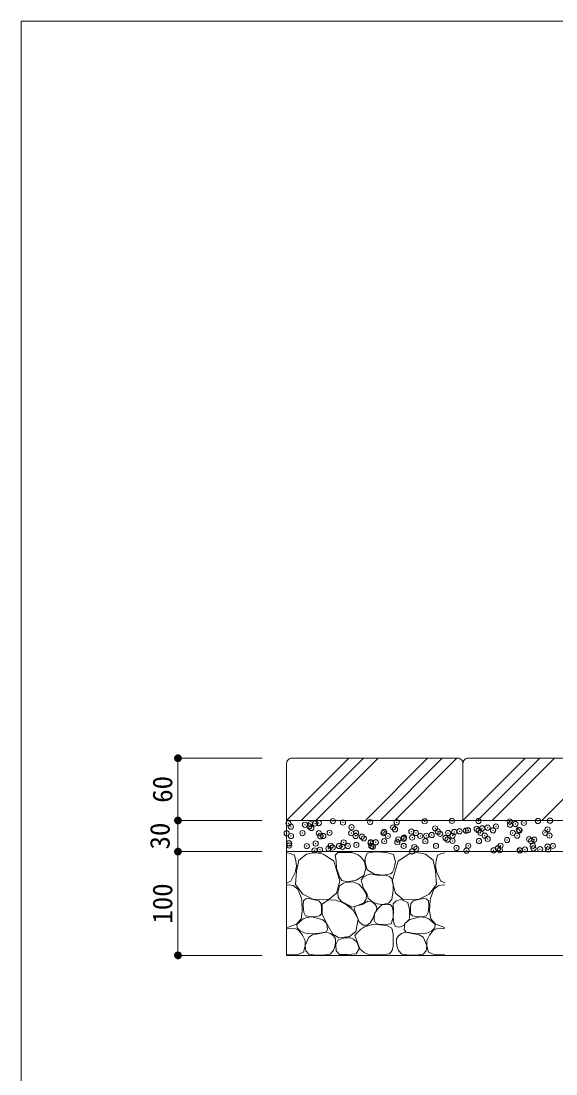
# Model space of a CAD drawing. Units: millimetres at full size, sheet at 1:10. Extents: x 3954 to 6692, y 1815 to 3681.
# Drawn here: x 3954 to 4469, y 2612 to 3627 of the extents above; entities that cross this region are included whole.
import ezdxf
from ezdxf.enums import TextEntityAlignment as Align

# ---------------------------------------------------------------- set-up
doc = ezdxf.new("R2010")
doc.units = ezdxf.units.MM
doc.header["$LTSCALE"] = 10
doc.header["$PDMODE"] = 32
doc.header["$PDSIZE"] = 5
doc.linetypes.add('DASHED', pattern=[7.5, 6, -1.5])
doc.linetypes.add('USER1', pattern=[50, 37.5, -12.5])
for name, color, linetype, lineweight in [('_0-0_', 7, 'Continuous', 13), ('ハッチ', 4, 'Continuous', 13), ('寸法', 1, 'Continuous', 13), ('本体', 7, 'Continuous', 13)]:
    doc.layers.add(name, color=color, linetype=linetype, lineweight=lineweight)
doc.styles.add('ＭＳ ゴシック', font='')
doc.styles.get('ＭＳ ゴシック').set_extended_font_data('MS Gothic')

# ---------------------------------------------------------------- blocks, each defined once
blk = doc.blocks.new('filled_dot')
at = {"color": 0, "linetype": 'Continuous', "lineweight": -2, "const_width": 1.25}
blk.add_lwpolyline([(-0.625, 0, 1), (0.625, 0, 1)], format="xyb", close=True, dxfattribs=at)

msp = doc.modelspace()

# ---------------------------------------------------------------- linework, layer by layer
at = {"layer": '_0-0_', "color": 6}
msp.add_lwpolyline([(6691.76, 3626.63), (3953.63, 3626.63), (3953.63, 1814.81), (6691.76, 1814.81)], close=True, dxfattribs=at)
at = {"layer": 'ハッチ'}
for p, q in [((4209.58, 2856.18), (4269.58, 2916.18)), ((4223.72, 2856.18), (4283.72, 2916.18)), ((4285.51, 2856.18), (4345.45, 2916.12)), ((4299.65, 2856.18), (4359.65, 2916.18)), ((4379.58, 2856.18), (4439.58, 2916.18)), ((4393.72, 2856.18), (4453.72, 2916.18)), ((4455.51, 2856.18), (4515.45, 2916.12))]:
    msp.add_line(p, q, dxfattribs=at)
at = {"layer": 'ハッチ', "linetype": 'USER1'}
for p, q in [((4237.86, 2856.18), (4297.86, 2916.18)), ((4313.8, 2856.18), (4373.79, 2916.18)), ((4407.86, 2856.18), (4467.86, 2916.18))]:
    msp.add_line(p, q, dxfattribs=at)
at = {"layer": 'ハッチ', "linetype": 'DASHED'}
msp.add_line((4209.58, 2826.18), (5046.07, 2826.18), dxfattribs=at)
at = {"layer": 'ハッチ'}
for points in [[(4217.75, 2805.96), (4219.16, 2812.14), (4218.6, 2817.19), (4217.19, 2822.81), (4212.98, 2824.5), (4210.12, 2824.85)], [(4354.49, 2805.96), (4353.08, 2812.14), (4353.64, 2817.19), (4355.05, 2822.81), (4359.26, 2824.5), (4362.12, 2824.85)], [(4210.12, 2796.04), (4213.82, 2797.82), (4217.75, 2805.96)], [(4362.12, 2796.04), (4358.42, 2797.82), (4354.49, 2805.96)], [(4223.66, 2782.09), (4220.56, 2789.96), (4215.79, 2793.61), (4211.01, 2794.17), (4210.12, 2793.94)], [(4348.58, 2782.09), (4351.68, 2789.96), (4356.45, 2793.61), (4361.23, 2794.17), (4362.12, 2793.94)], [(4210.12, 2753.15), (4219.16, 2756.26), (4223.66, 2761.31), (4224.75, 2768.75), (4224.22, 2779.28), (4223.66, 2782.09)], [(4362.12, 2753.15), (4353.08, 2756.26), (4348.58, 2761.31), (4347.49, 2768.75), (4348.02, 2779.28), (4348.58, 2782.09)], [(4210.12, 2726.8), (4213.56, 2726.73), (4220.51, 2726.89), (4225.97, 2729.37), (4227.46, 2735.49), (4227.46, 2740.61), (4224.97, 2745.74), (4221.33, 2750.2), (4218.19, 2751.69), (4212.24, 2752.19), (4210.12, 2751.82)], [(4362.12, 2726.8), (4358.68, 2726.73), (4351.73, 2726.89), (4346.27, 2729.37), (4344.78, 2735.49), (4344.78, 2740.61), (4347.27, 2745.74), (4350.91, 2750.2), (4354.05, 2751.69), (4360, 2752.19), (4362.12, 2751.82)]]:
    msp.add_lwpolyline(points, dxfattribs=at)
for points in [[(4236.91, 2825.21), (4228.73, 2823.77), (4221.51, 2818), (4219.11, 2807.42), (4218.14, 2794.43), (4225.36, 2785.29), (4234.99, 2780.48), (4250.39, 2780), (4257.61, 2786.25), (4260.97, 2797.8), (4255.2, 2817.03), (4245.09, 2823.77)], [(4278.72, 2822.97), (4272.42, 2825.24), (4259.05, 2825.24), (4256.53, 2822.72), (4257.28, 2817.42), (4257.79, 2810.37), (4261.07, 2801.29), (4262.83, 2798.27), (4268.38, 2797.01), (4276.71, 2798.52), (4284.02, 2803.06), (4286.04, 2810.11), (4284.27, 2817.17), (4280.99, 2821.21)], [(4313.06, 2808.85), (4314.49, 2816.56), (4312.49, 2823.41), (4307.34, 2825.12), (4298, 2826), (4292.28, 2825.78), (4287.22, 2824.68), (4285.46, 2819.85), (4285.46, 2815.67), (4287.22, 2808.64), (4294.48, 2804.46), (4302.62, 2803.58), (4310.09, 2804.9), (4311.63, 2806.22)], [(4335.33, 2825.21), (4343.51, 2823.77), (4350.73, 2818), (4353.13, 2807.42), (4354.1, 2794.43), (4346.88, 2785.29), (4337.25, 2780.48), (4321.85, 2780), (4314.63, 2786.25), (4311.27, 2797.8), (4317.04, 2817.03), (4327.15, 2823.77)], [(4312.17, 2795.13), (4311, 2800.03), (4309.23, 2802), (4306.28, 2803.17), (4296.86, 2803.57), (4292.74, 2804.15), (4290.78, 2804.74), (4286.85, 2803.57), (4283.91, 2802), (4281.55, 2799.05), (4282.34, 2795.13), (4283.71, 2790.62), (4286.85, 2785.91), (4288.23, 2781.4), (4292.74, 2777.48), (4297.06, 2775.91), (4301.97, 2775.32), (4307.85, 2776.5), (4311.19, 2780.03), (4312.48, 2788.66), (4312.17, 2793.37)], [(4283.32, 2790.42), (4279.39, 2794.74), (4273.43, 2797.01), (4266.62, 2796.5), (4264.6, 2795.74), (4260.56, 2793.22), (4259.05, 2786.92), (4259.3, 2781.88), (4262.33, 2778.35), (4268.63, 2774.82), (4272.42, 2772.55), (4277.21, 2773.81), (4284.02, 2776.84), (4286.26, 2780.42), (4286.66, 2784.34), (4284.89, 2787.68)], [(4243.18, 2768.08), (4243.18, 2772.13), (4242.84, 2776.19), (4240.64, 2778.72), (4234.05, 2780.24), (4230.33, 2781.09), (4228.13, 2780.58), (4225.93, 2778.89), (4225.6, 2773.82), (4226.1, 2767.4), (4227.93, 2764.34), (4231.62, 2763.73), (4236.7, 2763.42), (4241.16, 2764.34), (4243.35, 2766.22)], [(4329.06, 2768.08), (4329.06, 2772.13), (4329.4, 2776.19), (4331.6, 2778.72), (4338.19, 2780.24), (4341.91, 2781.09), (4344.11, 2780.58), (4346.31, 2778.89), (4346.64, 2773.82), (4346.14, 2767.4), (4344.31, 2764.34), (4340.62, 2763.73), (4335.54, 2763.42), (4331.08, 2764.34), (4328.89, 2766.22)], [(4261.87, 2777.88), (4256.81, 2779.28), (4252.88, 2779.57), (4249.23, 2779.28), (4243.89, 2775.63), (4243.89, 2765.52), (4249.23, 2755.13), (4254.28, 2746.71), (4259.9, 2743.06), (4270.3, 2744.46), (4276.48, 2749.24), (4278.45, 2761.03), (4273.67, 2769.74), (4267.49, 2774.79)], [(4296.55, 2772.71), (4294.99, 2775.24), (4291.67, 2777.97), (4287.77, 2778.56), (4282.5, 2775.24), (4276.06, 2773.49), (4274.7, 2770.95), (4276.45, 2766.47), (4279.57, 2758.48), (4283.28, 2755.16), (4287.38, 2755.16), (4290.11, 2757.5), (4292.65, 2761.6), (4294.99, 2767.64), (4296.35, 2770.17)], [(4312.35, 2768.61), (4311.57, 2772.71), (4309.42, 2775.24), (4307.08, 2775.24), (4301.43, 2774.85), (4297.52, 2770.95), (4294.4, 2766.47), (4294.01, 2760.23), (4295.38, 2757.5), (4297.91, 2756.33), (4304.55, 2755.94), (4310.4, 2756.53), (4312.35, 2762.76)], [(4327.63, 2760.87), (4328.21, 2762.59), (4328.21, 2770.3), (4326.49, 2777.15), (4319.63, 2780.01), (4315.34, 2778.86), (4312.2, 2776.01), (4312.71, 2768.4), (4312.37, 2763.33), (4312.87, 2756.91), (4314.7, 2753.85), (4318.39, 2753.24), (4322.49, 2754.88), (4323.92, 2757.45), (4325.92, 2758.59)], [(4248.08, 2749.27), (4249.16, 2751.27), (4248.54, 2756.81), (4244.39, 2760.34), (4241.16, 2761.42), (4233.93, 2763.27), (4229, 2762.65), (4225.62, 2761.42), (4223, 2759.11), (4219.46, 2756.04), (4219.77, 2752.81), (4223, 2749.58), (4227.77, 2747.58), (4231, 2746.81), (4241.31, 2747.58), (4246.7, 2748.66)], [(4324.16, 2749.27), (4323.08, 2751.27), (4323.7, 2756.81), (4327.85, 2760.34), (4331.08, 2761.42), (4338.31, 2763.27), (4343.24, 2762.65), (4346.62, 2761.42), (4349.24, 2759.11), (4352.77, 2756.04), (4352.47, 2752.81), (4349.24, 2749.58), (4344.47, 2747.58), (4341.24, 2746.81), (4330.93, 2747.58), (4325.54, 2748.66)], [(4312.48, 2735.2), (4312.48, 2746.52), (4310.97, 2752.55), (4306.29, 2754.97), (4299.34, 2755.72), (4292.54, 2756.03), (4284.54, 2753.61), (4280.91, 2751.2), (4277.44, 2747.72), (4275.32, 2745.31), (4277.44, 2740.18), (4280.16, 2732.63), (4284.69, 2728.71), (4288.01, 2727.35), (4293.3, 2727.05), (4300.1, 2726.59), (4308.86, 2727.65), (4311.42, 2730.82)], [(4256.82, 2742), (4254.68, 2745.09), (4251.83, 2747.23), (4248.02, 2748.66), (4241.6, 2747.23), (4234.7, 2746.04), (4231.13, 2743.66), (4227.56, 2735.82), (4228.04, 2730.59), (4230.89, 2727.5), (4238.03, 2726.54), (4246.51, 2726.77), (4251.59, 2727.5), (4254.68, 2730.82), (4256.21, 2734.41), (4256.82, 2738.43)], [(4271.34, 2743.19), (4265.87, 2743.19), (4259.2, 2741.29), (4257.06, 2736.53), (4257.54, 2730.59), (4260.63, 2727.02), (4268.25, 2727.02), (4276.57, 2727.73), (4279.43, 2732.49), (4277.53, 2738.43), (4274.19, 2741.76)], [(4315.41, 2742), (4317.56, 2745.09), (4320.41, 2747.23), (4324.22, 2748.66), (4330.64, 2747.23), (4337.54, 2746.04), (4341.11, 2743.66), (4344.68, 2735.82), (4344.2, 2730.59), (4341.35, 2727.5), (4334.21, 2726.54), (4325.73, 2726.77), (4320.65, 2727.5), (4317.56, 2730.82), (4316.03, 2734.41), (4315.41, 2738.43)]]:
    msp.add_lwpolyline(points, close=True, dxfattribs=at)
for p in [(4211.37, 2853.39), (4213.75, 2850.21), (4227.33, 2852), (4231.63, 2850.58), (4232.54, 2852.68), (4233.47, 2848.89), (4236.95, 2853.27), (4240.67, 2853.75), (4254.25, 2855.54), (4263.96, 2854.24), (4272.23, 2849.69), (4290.13, 2854.57), (4312.25, 2849.35), (4315.71, 2854.45), (4342.72, 2855.42), (4368.9, 2855.76), (4394.48, 2855.64), (4403.26, 2849.27), (4411.39, 2850.34), (4424.77, 2855.21), (4424.98, 2852.13), (4430.18, 2852.81), (4438.31, 2853.88), (4451.89, 2855.67), (4463.53, 2856.01), (4209.62, 2843.84), (4213.83, 2841.16), (4224.89, 2844.01), (4240.76, 2843.9), (4242.17, 2840.92), (4244.98, 2841.21), (4251.06, 2844.35), (4271.9, 2843.96), (4276.12, 2841.27), (4276.64, 2844.23), (4282.18, 2840.57), (4284.03, 2838.88), (4303.04, 2844.01), (4303.65, 2845.2), (4307.26, 2841.33), (4314.09, 2847.66), (4322.79, 2839.69), (4329.83, 2845.53), (4330.64, 2839.71), (4334.18, 2844.07), (4338.4, 2841.38), (4344.22, 2841.49), (4349.43, 2842.18), (4352.85, 2848.47), (4355.41, 2845.41), (4357.56, 2843.25), (4362.8, 2839.34), (4365.32, 2844.13), (4369.54, 2841.44), (4371.14, 2845.04), (4376.35, 2845.72), (4382.42, 2846.38), (4384.48, 2846.79), (4392.86, 2848.12), (4394.71, 2846.43), (4396.47, 2844.18), (4398.06, 2848.58), (4400.68, 2841.5), (4408.59, 2846.72), (4427.61, 2844.24), (4431.82, 2841.55), (4433.47, 2847.24), (4434.18, 2846.59), (4458.75, 2844.29), (4461.18, 2847.57), (4462.97, 2841.61), (4212, 2834.12), (4212.11, 2832.14), (4229.02, 2831.48), (4237.58, 2834), (4249.89, 2829.07), (4252.12, 2831.8), (4253.97, 2830.11), (4260.16, 2831.54), (4263.47, 2830.86), (4264.59, 2834.97), (4268.68, 2831.55), (4276.81, 2832.62), (4290.39, 2834.41), (4290.76, 2835.31), (4291.3, 2831.6), (4292.73, 2830.91), (4295.59, 2835.09), (4303.72, 2836.16), (4316.34, 2835.18), (4317.31, 2837.95), (4322.44, 2831.65), (4322.51, 2838.64), (4332.74, 2830.57), (4334.59, 2828.88), (4343.35, 2836.16), (4353.58, 2831.71), (4364.65, 2837.66), (4369.53, 2836.49), (4373.35, 2829.68), (4384.72, 2831.77), (4395.11, 2836.37), (4403.41, 2838.46), (4413.36, 2829.34), (4415.86, 2831.82), (4422.12, 2837.34), (4443.42, 2838.12), (4445.27, 2836.43), (4447.01, 2831.88), (4447.53, 2829.2), (4448.29, 2837.67), (4461.11, 2830.99), (4466.32, 2831.68), (4236.55, 2827.32), (4241.76, 2828), (4330.46, 2826.26), (4383.05, 2827.11), (4409.22, 2827.45), (4415.2, 2827.65), (4434.2, 2827.45), (4434.81, 2827.33), (4439.4, 2828.13), (4453.96, 2828.46), (4461.81, 2828.3)]:
    msp.add_point(p, dxfattribs=at)
at = {"layer": '寸法'}
for p, q in [((4104.89, 2916.18), (4104.89, 2856.18)), ((4185.92, 2916.18), (4104.89, 2916.18)), ((4185.92, 2856.18), (4104.89, 2856.18)), ((4104.89, 2856.18), (4104.89, 2826.18)), ((4185.92, 2856.18), (4104.89, 2856.18)), ((4185.92, 2826.18), (4104.89, 2826.18)), ((4104.89, 2826.18), (4104.89, 2726.18)), ((4185.92, 2826.18), (4104.89, 2826.18)), ((4185.92, 2726.18), (4104.89, 2726.18))]:
    msp.add_line(p, q, dxfattribs=at)
at = {"layer": '本体'}
for p, q in [((4374.58, 2916.18), (4214.58, 2916.18)), ((4374.58, 2916.18), (4249.83, 2916.18)), ((4544.58, 2916.18), (4384.58, 2916.18)), ((4209.58, 2911.18), (4209.58, 2856.06)), ((4379.58, 2856.18), (4379.58, 2911.18)), ((4379.58, 2911.18), (4379.58, 2856.06)), ((4209.58, 2856.18), (5046.07, 2856.18)), ((4209.58, 2856.06), (4209.58, 2726.18)), ((4209.58, 2826.18), (5046.07, 2826.18)), ((4209.58, 2726.18), (5046.07, 2726.18))]:
    msp.add_line(p, q, dxfattribs=at)
for centre, start, end in [((4214.58, 2911.18), 89.99999, 180.00001), ((4374.58, 2911.18), 359.99804, 90.00082), ((4384.58, 2911.18), 89.99999, 180.00001)]:
    msp.add_arc(centre, 5, start, end, dxfattribs=at)

# ---------------------------------------------------------------- block references
at = {"layer": '寸法', "xscale": 3, "yscale": 3}
for p, rotation in [((4104.89, 2916.18), 270), ((4104.89, 2856.18), 90), ((4104.89, 2856.18), 270), ((4104.89, 2826.18), 90), ((4104.89, 2826.18), 270), ((4104.89, 2726.18), 90)]:
    msp.add_blockref('filled_dot', p, dxfattribs=dict(at, rotation=rotation))

# ---------------------------------------------------------------- texts
at = {"layer": '寸法', "style": 'ＭＳ ゴシック'}
for s, p in [('60', (4089.89, 2886.18)), ('30', (4087.39, 2841.18)), ('100', (4089.89, 2776.18))]:
    msp.add_text(s, height=18.99, rotation=90, dxfattribs=at).set_placement(p, align=Align.MIDDLE_CENTER)

doc.saveas('drawing.dxf')
